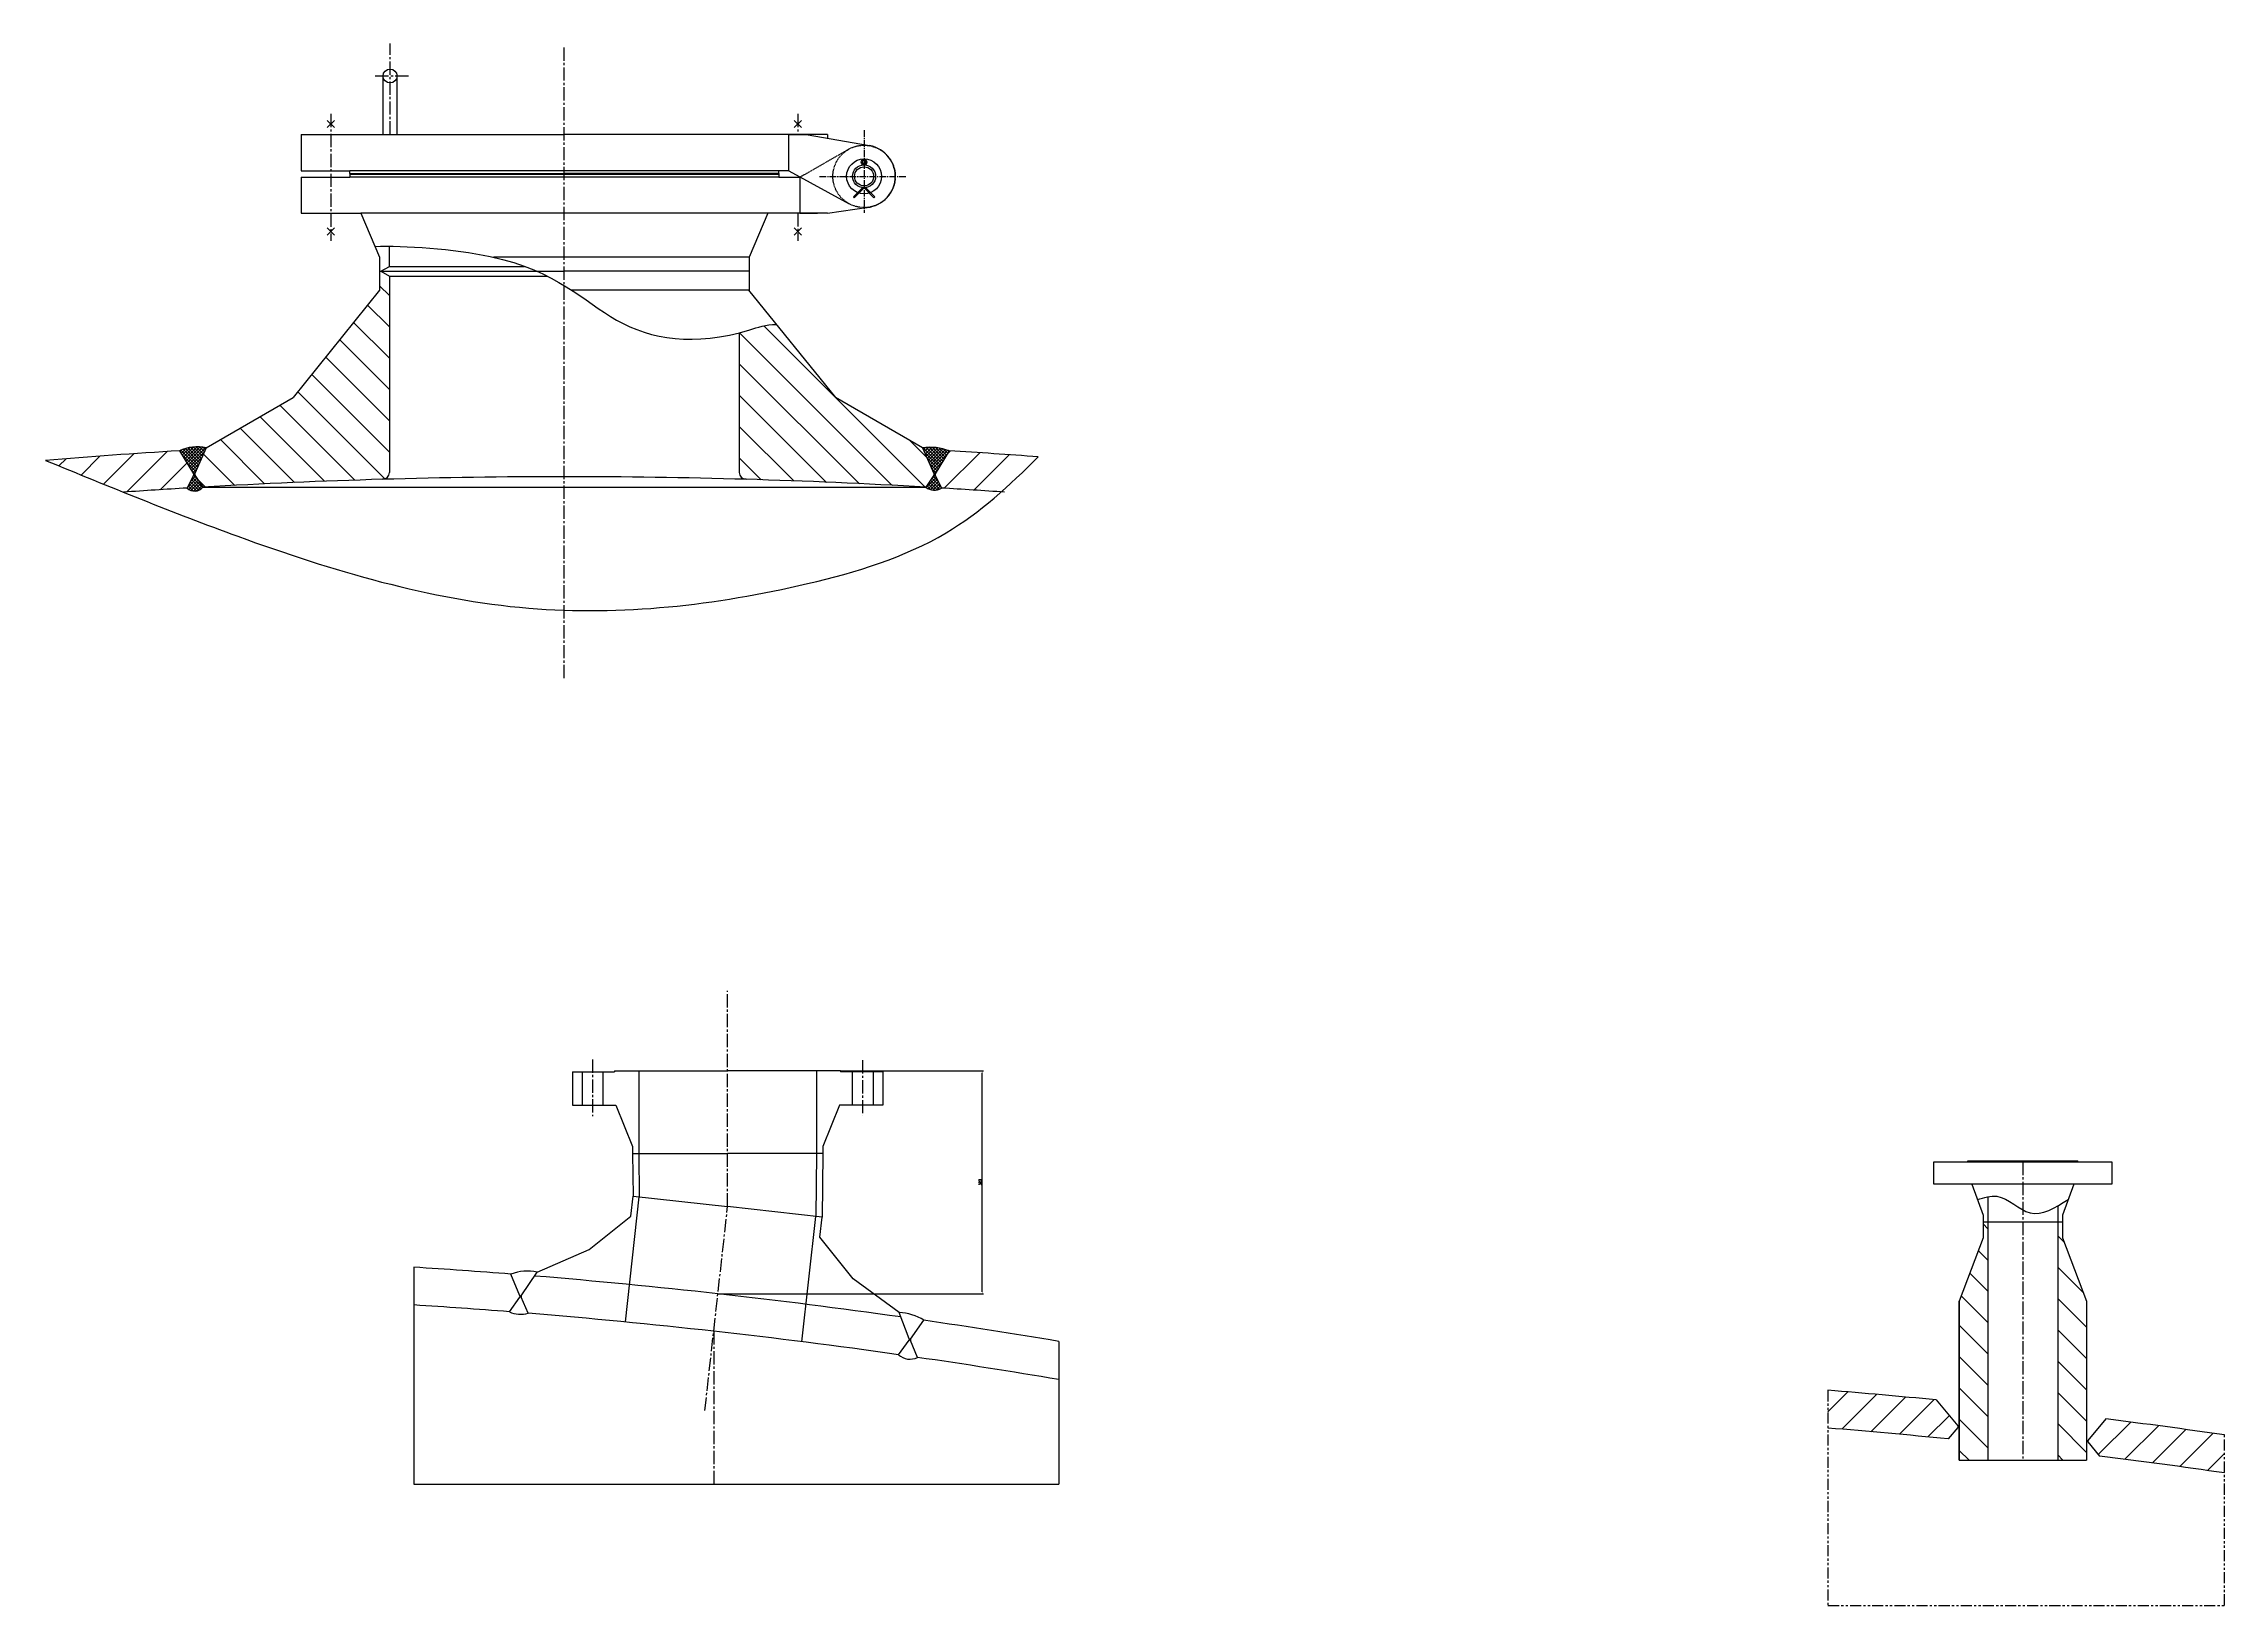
# Model space of a CAD drawing. Extents: x 14295 to 55529, y 90 to 48558.
# Drawn here: x 41714 to 44842, y 40330 to 42571 of the extents above; entities that cross this region are included whole.
import ezdxf

# ---------------------------------------------------------------- set-up
doc = ezdxf.new("R2010")
doc.units = 0
doc.header["$MEASUREMENT"] = 0
for name, pattern in [('CENTER2', [28.575, 19.05, -3.175, 3.175, -3.175]), ('DASHED2', [9.525, 6.35, -3.175]), ('PHANTOM2', [31.75, 15.875, -3.175, 3.175, -3.175, 3.175, -3.175])]:
    doc.linetypes.add(name, pattern=pattern)
doc.layers.get('0').update_dxf_attribs({"linetype": 'CONTINUOUS'})
doc.layers.get('DEFPOINTS').update_dxf_attribs({"linetype": 'CONTINUOUS'})
for name, color, linetype in [('图层1', 7, 'CONTINUOUS'), ('图层2', 1, 'CONTINUOUS'), ('图层3', 2, 'CENTER2'), ('图层4', 30, 'DASHED2'), ('图层5', 3, 'PHANTOM2')]:
    doc.layers.add(name, color=color, linetype=linetype)
doc.styles.add('文字', font='txt.shx', dxfattribs={"width": 0.71, "bigfont": 'hzfs.shx'})
doc.dimstyles.get("Standard").update_dxf_attribs({"dimtxt": 0.18, "dimasz": 0.18, "dimexe": 0.18, "dimexo": 0.0625, "dimgap": 0.09, "dimtad": 0, "dimtih": 1, "dimtoh": 1, "dimdec": 4, "dimzin": 0, "dimtxsty": 'STANDARD', "dimcen": 0.09, "dimazin": 3, "dimtfac": 1, "dimtdec": 4, "dimtofl": 0, "dimtmove": 0, "dimatfit": 3, "dimtolj": 1, "dimtzin": 0})
pattern_1 = [(135, (-13964.28, 2384.435), (-22.45064, -22.45064), [])]
pattern_2 = [(135, (-13964.28, 2384.4355), (-2.24506403, -2.24506403), []), (225, (-13964.28, 2384.4355), (2.24506403, -2.24506403), [])]

# ---------------------------------------------------------------- blocks, each defined once
blk = doc.blocks.new('*D152')
at = {"color": 1, "linetype": 'BYBLOCK'}
for p, q in [((55906.4, 39883), (56111.5, 39883)), ((56109.5, 39566), (56109.5, 39880)), ((55730.5, 39563), (56111.5, 39563))]:
    blk.add_line(p, q, dxfattribs=at)
for points in [[(56109, 39880), (56110, 39880), (56109.5, 39883)], [(56109, 39566), (56110, 39566), (56109.5, 39563)]]:
    blk.add_solid(points, dxfattribs=at)
at = {"layer": 'DEFPOINTS', "color": 0, "linetype": 'BYBLOCK'}
for p in [(55906.4, 39883), (56109.5, 39883), (55730.5, 39563)]:
    blk.add_point(p, dxfattribs=at)
at = {"color": 1, "linetype": 'BYBLOCK', "insert": (56106.7, 39723), "char_height": 4, "attachment_point": 5, "rotation": 90, "style": '文字'}
blk.add_mtext('\\A1;320', dxfattribs=at)

msp = doc.modelspace()

# ---------------------------------------------------------------- hatches: boundary and pattern name
at = {"layer": '图层2'}
h = msp.add_hatch(dxfattribs=at)
h.set_pattern_fill('ANSI31', color=256, scale=10, angle=90, style=0)
h.set_pattern_definition(pattern_1)
h.paths.add_polyline_path([(42209.853, 42237.414), (42197.853, 42244.342), (42195.853, 42244.342), (42195.853, 42217.057), (42072.076, 42063.122), (41947.059, 41990.944), (41930.723, 41953.913), (41930.863, 41951.742), (41942.314, 41934.58), (41942.314, 41934.58, -0.00716901), (42200.143, 41945.754, 0.40575313), (42209.853, 41955.749)])
h = msp.add_hatch(dxfattribs=at)
h.set_pattern_fill('ANSI31', color=256, scale=10, angle=90, style=0)
h.set_pattern_definition(pattern_1)
edge = h.paths.add_edge_path()
edge.add_arc((42721.853, 41955.749), 10, 180, 268.340034)
edge.add_arc((42460.853, 32949.53), 9000, 86.697046, 88.3400343, ccw=False)
edge.add_line((42979.393, 41934.58), (42990.845, 41951.755))
edge.add_line((42990.845, 41951.755), (42990.984, 41953.913))
edge.add_line((42990.984, 41953.913), (42974.647, 41990.944))
edge.add_line((42974.647, 41990.944), (42849.63, 42063.122))
edge.add_line((42849.63, 42063.122), (42764.783, 42167.796))
edge.add_spline(control_points=[(42764.783, 42167.796), (42750.195, 42167.969), (42733.07, 42161.906), (42716.742, 42157.329), (42711.853, 42156.072)], knot_values=[528.79179169, 528.79179169, 528.79179169, 528.79179169, 556.35921691, 568.38662897, 568.38662897, 568.38662897, 568.38662897], degree=3, periodic=0)
edge.add_line((42711.853, 42156.072), (42711.853, 41955.749))
h = msp.add_hatch(dxfattribs=at)
h.set_pattern_fill('ANSI31', color=256, scale=10, style=0)
h.set_pattern_definition([(45, (-13964.28, 2384.435), (-22.45064, 22.45064), [])])
edge = h.paths.add_edge_path()
edge.add_spline(control_points=[(43087.53, 41927.686), (43105.749, 41943.665), (43123.365, 41960.617), (43140.732, 41977.968)], knot_values=[1438.93936643, 1438.93936643, 1438.93936643, 1438.93936643, 1511.55965873, 1511.55965873, 1511.55965873, 1511.55965873], degree=3, periodic=0)
edge.add_arc((42460.853, 32949.53), 9054, 85.6935156, 86.5041065)
edge.add_line((43012.939, 41986.682), (42993.018, 41953.782))
edge.add_line((42993.018, 41953.782), (42992.878, 41951.623))
edge.add_line((42992.878, 41951.623), (43001.961, 41933.249))
edge.add_arc((42460.853, 32949.53), 9000, 86.0072221, 86.5531223, ccw=False)
edge = h.paths.add_edge_path()
edge.add_line((41919.746, 41933.249), (41928.829, 41951.623))
edge.add_line((41928.829, 41951.623), (41928.689, 41953.782))
edge.add_line((41928.689, 41953.782), (41908.768, 41986.682))
edge.add_arc((42460.853, 32949.53), 9054, 93.4958935, 94.7151853)
edge.add_spline(control_points=[(41716.591, 41972.888), (41753.834, 41957.609), (41791.077, 41942.329), (41828.464, 41927.285)], knot_values=[0, 0, 0, 0, 121.04472115, 121.04472115, 121.04472115, 121.04472115], degree=3, periodic=0)
edge.add_arc((42460.853, 32949.53), 9000, 93.4468777, 94.0292332, ccw=False)
h = msp.add_hatch(dxfattribs=at)
h.set_pattern_fill('ANSI37', color=256, angle=90, style=0)
h.set_pattern_definition(pattern_2)
h.paths.add_polyline_path([(41947.059, 41990.944, 0.17214678), (41908.768, 41986.682), (41928.689, 41953.782), (41928.829, 41951.623), (41919.746, 41933.249, 0.44006509), (41942.343, 41934.537), (41930.863, 41951.742), (41930.723, 41953.913)])
h = msp.add_hatch(dxfattribs=at)
h.set_pattern_fill('ANSI37', color=256, angle=90, style=0)
h.set_pattern_definition(pattern_2)
h.paths.add_polyline_path([(42990.984, 41953.913), (42990.845, 41951.755), (42979.393, 41934.58, 0.33753896), (43001.961, 41933.249), (42992.878, 41951.623), (42993.018, 41953.782), (43012.939, 41986.682, 0.12774429), (42974.647, 41990.944)])
h = msp.add_hatch(dxfattribs=at)
h.set_pattern_fill('ANSI31', color=256, scale=10, angle=90, style=0)
h.set_pattern_definition([(135, (-13964.28, 1049.148), (-22.45064, -22.45064), [])])
h.paths.add_polyline_path([(44503.112, 40880.652), (44496.112, 40880.652), (44496.112, 40857.852), (44461.912, 40766.652), (44461.912, 40538.652), (44503.112, 40538.652)])
h.paths.add_polyline_path([(44644.312, 40766.652), (44610.112, 40857.852), (44610.112, 40880.652), (44603.112, 40880.652), (44603.112, 40538.652), (44644.312, 40538.652)])
h = msp.add_hatch(dxfattribs=at)
h.set_pattern_fill('ANSI31', color=256, scale=10, style=0)
h.set_pattern_definition([(45, (-13964.28, 1049.148), (-22.45064, 22.45064), [])])
h.paths.add_polyline_path([(44445.919, 40569.098), (44459.912, 40585.773), (44459.912, 40587.784), (44428.616, 40625.081, 0.00429714), (44273.61, 40638.926), (44273.61, 40584.75, -0.00480617)])
h.paths.add_polyline_path([(44842.275, 40520.344), (44842.275, 40574.91, 0.00473477), (44672.347, 40597.859), (44646.312, 40566.831), (44646.312, 40564.816), (44663.3, 40544.57, -0.00501701)])

# ---------------------------------------------------------------- linework, layer by layer
at = {"layer": 'DEFPOINTS', "color": 0, "linetype": 'BYBLOCK'}
for p in [(42083.353, 42440.342), (42094.196, 42440.342), (42083.353, 42379.342), (42083.353, 42379.342), (42173.353, 42383.342), (42173.353, 42383.342), (42083.353, 42327.342), (42083.353, 42327.342)]:
    msp.add_point(p, dxfattribs=at)
at = {"layer": '图层1'}
for p, q in [((42200.853, 42440.342), (42200.853, 42524.342)), ((42220.853, 42440.342), (42220.853, 42524.342)), ((42130.979, 42450.266), (42120.728, 42460.516)), ((42120.728, 42450.266), (42130.979, 42460.516)), ((42800.979, 42450.266), (42790.728, 42460.516)), ((42790.728, 42450.266), (42800.979, 42460.516)), ((42083.353, 42440.342), (42460.853, 42440.342)), ((42083.353, 42440.342), (42083.353, 42388.342)), ((42838.353, 42440.342), (42460.853, 42440.342)), ((42782.874, 42440.342), (42807.874, 42440.342)), ((42782.874, 42388.342), (42782.874, 42440.342)), ((42807.874, 42440.342), (42898.609, 42424.418)), ((42838.353, 42440.342), (42838.353, 42435.078)), ((42083.353, 42388.342), (42153.353, 42388.342)), ((42083.353, 42379.342), (42083.353, 42327.342)), ((42083.353, 42379.342), (42153.353, 42379.342)), ((42153.353, 42384.342), (42153.353, 42388.342)), ((42748.353, 42388.342), (42153.353, 42388.342)), ((42153.353, 42384.342), (42460.853, 42384.342)), ((42153.353, 42384.342), (42153.353, 42379.342)), ((42153.353, 42383.342), (42460.853, 42383.342)), ((42768.353, 42379.342), (42153.353, 42379.342)), ((42768.353, 42384.342), (42460.853, 42384.342)), ((42460.853, 42383.342), (42768.353, 42383.342)), ((42782.874, 42388.342), (42748.353, 42388.342)), ((42768.353, 42384.342), (42768.353, 42388.342)), ((42768.353, 42384.342), (42768.353, 42379.342)), ((42768.353, 42379.342), (42798.93, 42379.342)), ((42782.874, 42388.342), (42869.422, 42341.068)), ((42798.93, 42379.342), (42798.93, 42327.342)), ((42888.493, 42364.014), (42875.558, 42351.079)), ((42890.879, 42363.855), (42876.831, 42349.806)), ((42890.869, 42363.855), (42904.917, 42349.806)), ((42893.254, 42364.014), (42906.19, 42351.079)), ((42083.353, 42327.342), (42168.853, 42327.342)), ((42168.853, 42327.342), (42195.853, 42264.342)), ((42752.853, 42327.342), (42168.853, 42327.342)), ((42752.853, 42327.342), (42725.853, 42264.342)), ((42838.353, 42327.342), (42752.853, 42327.342)), ((42798.93, 42327.342), (42823.93, 42327.342)), ((42838.353, 42327.342), (42897.418, 42336.073)), ((42838.353, 42327.398), (42838.353, 42327.342)), ((42875.558, 42351.079), (42876.831, 42349.806)), ((42904.917, 42349.806), (42906.19, 42351.079)), ((42120.728, 42296.129), (42130.979, 42306.38)), ((42130.979, 42296.129), (42120.728, 42306.38)), ((42125.853, 42301.255), (42125.853, 42301.255)), ((42790.728, 42296.129), (42800.979, 42306.38)), ((42800.979, 42296.129), (42790.728, 42306.38)), ((42795.853, 42301.255), (42795.853, 42301.255)), ((42209.853, 42251.27), (42209.853, 42280.148)), ((42195.853, 42264.342), (42195.853, 42244.342)), ((42195.853, 42244.342), (42197.853, 42244.342)), ((42195.853, 42244.342), (42195.853, 42217.057)), ((42197.853, 42244.342), (42209.853, 42251.27)), ((42197.853, 42244.342), (42460.853, 42244.342)), ((42197.853, 42244.342), (42209.853, 42237.414)), ((42209.853, 42251.27), (42403.915, 42251.27)), ((42209.853, 42237.414), (42436.122, 42237.414)), ((42209.853, 42237.414), (42209.853, 41955.749)), ((42725.853, 42264.342), (42359.231, 42264.342)), ((42725.853, 42244.342), (42460.853, 42244.342)), ((42725.853, 42244.342), (42723.853, 42244.342)), ((42725.853, 42264.342), (42725.853, 42244.342)), ((42725.853, 42244.342), (42725.853, 42217.057)), ((42195.853, 42217.057), (42072.076, 42063.122)), ((42724.853, 42217.057), (42471.475, 42217.057)), ((42724.853, 42217.057), (42849.63, 42063.122)), ((42711.853, 42156.072), (42711.853, 41955.749)), ((41947.059, 41990.944), (42072.076, 42063.122)), ((42974.647, 41990.944), (42849.63, 42063.122)), ((41908.768, 41986.682), (41928.689, 41953.782)), ((41947.059, 41990.944), (41930.723, 41953.913)), ((42974.647, 41990.944), (42990.984, 41953.913)), ((43012.939, 41986.682), (42993.018, 41953.782)), ((41928.689, 41953.782), (41928.823, 41951.708)), ((41930.723, 41953.913), (41930.863, 41951.742)), ((42990.984, 41953.913), (42990.85, 41951.839)), ((42993.018, 41953.782), (42992.883, 41951.708)), ((41928.822, 41951.61), (41919.746, 41933.249)), ((41930.863, 41951.742), (41942.343, 41934.537)), ((41942.314, 41934.58), (42979.364, 41934.537)), ((42460.853, 41949.53), (42460.853, 41949.53)), ((42460.853, 41949.53), (42460.853, 41949.53)), ((42990.836, 41951.742), (42979.364, 41934.537)), ((42992.885, 41951.61), (43002.049, 41933.072)), ((42472.57, 41095.716), (42472.57, 41047.716)), ((42472.57, 41095.716), (42533.07, 41095.716)), ((42486.32, 41095.716), (42486.32, 41047.716)), ((42516.32, 41095.716), (42516.32, 41047.716)), ((42533.07, 41097.316), (42695.07, 41097.316)), ((42533.07, 41097.316), (42533.07, 41095.716)), ((42567.57, 41097.316), (42567.57, 40978.716)), ((42857.07, 41097.316), (42695.07, 41097.316)), ((42822.57, 41097.316), (42822.57, 40978.716)), ((42857.07, 41097.316), (42857.07, 41095.716)), ((42917.57, 41095.716), (42857.07, 41095.716)), ((42873.82, 41095.716), (42873.82, 41047.716)), ((42903.82, 41095.716), (42903.82, 41047.716)), ((42917.57, 41095.716), (42917.57, 41047.716)), ((42472.57, 41047.716), (42534.57, 41047.716)), ((42534.57, 41047.716), (42558.57, 40988.716)), ((42695.07, 41047.716), (42695.07, 41047.716)), ((42855.57, 41047.716), (42831.57, 40988.716)), ((42917.57, 41047.716), (42855.57, 41047.716)), ((42558.57, 40988.716), (42558.57, 40988.716)), ((42558.57, 40988.716), (42558.57, 40978.716)), ((42831.57, 40988.716), (42831.57, 40978.716)), ((42831.57, 40988.716), (42831.57, 40988.716)), ((42558.57, 40978.716), (42695.07, 40978.716)), ((42558.57, 40978.716), (42559.405, 40917.622)), ((42567.57, 40978.716), (42568.35, 40916.627)), ((42831.57, 40978.716), (42695.07, 40978.716)), ((42822.57, 40978.716), (42821.79, 40888.463)), ((42831.57, 40978.716), (42830.735, 40887.469)), ((44425.612, 40966.652), (44680.612, 40966.652)), ((44425.612, 40934.652), (44425.612, 40966.652)), ((44474.112, 40968.252), (44632.112, 40968.252)), ((44474.112, 40966.652), (44474.112, 40968.252)), ((44632.112, 40966.652), (44632.112, 40968.252)), ((44680.612, 40966.652), (44680.612, 40934.652)), ((44680.612, 40934.652), (44425.612, 40934.652)), ((44480.112, 40934.652), (44496.112, 40890.237)), ((44626.112, 40934.652), (44610.112, 40890.237)), ((42496.493, 40840.996), (42556.197, 40888.758)), ((42548.379, 40736.916), (42568.35, 40916.627)), ((42556.197, 40888.758), (42559.405, 40917.622)), ((42559.405, 40917.622), (42695.07, 40902.545)), ((42830.735, 40887.469), (42695.07, 40902.545)), ((42801.8, 40708.582), (42821.79, 40888.463)), ((44496.112, 40890.237), (44496.112, 40880.652)), ((44503.112, 40916.6), (44503.112, 40880.652)), ((44603.112, 40903.382), (44603.112, 40880.652)), ((44610.112, 40890.237), (44610.112, 40880.652)), ((42827.527, 40858.606), (42830.735, 40887.469)), ((42875.289, 40798.901), (42827.527, 40858.606)), ((44496.112, 40857.852), (44461.912, 40766.652)), ((44496.112, 40880.652), (44610.112, 40880.652)), ((44496.112, 40880.652), (44496.112, 40857.852)), ((44496.112, 40880.652), (44610.112, 40880.652)), ((44503.112, 40880.652), (44503.112, 40538.652)), ((44603.112, 40880.652), (44603.112, 40538.652)), ((44610.112, 40880.652), (44610.112, 40857.852)), ((44610.112, 40857.852), (44644.312, 40766.652)), ((42421.735, 40808.157), (42496.493, 40840.996)), ((42397.092, 40774.571), (42384.35, 40805.559)), ((42399.082, 40774.371), (42421.735, 40808.157)), ((42941.013, 40750.451), (42875.289, 40798.901)), ((42382.052, 40751.573), (42396.9, 40772.662)), ((42397.092, 40774.571), (42396.9, 40772.662)), ((42399.082, 40774.371), (42398.89, 40772.462)), ((42408.99, 40749.41), (42398.89, 40772.462)), ((44461.912, 40538.652), (44461.912, 40766.652)), ((44461.912, 40766.652), (44461.912, 40538.652)), ((44644.312, 40766.652), (44644.312, 40538.652)), ((42955.696, 40712.515), (42941.013, 40750.451)), ((42957.681, 40712.274), (42976.662, 40739.346)), ((42940.31, 40690.013), (42955.464, 40710.611)), ((42955.696, 40712.515), (42955.464, 40710.611)), ((42957.681, 40712.274), (42957.449, 40710.369)), ((42967.48, 40686.113), (42957.449, 40710.369)), ((44428.616, 40625.081), (44459.912, 40587.784)), ((44459.912, 40585.773), (44445.919, 40569.098)), ((44672.347, 40597.859), (44646.312, 40566.831)), ((44646.312, 40566.831), (44646.312, 40564.816)), ((44646.312, 40564.816), (44663.3, 40544.57)), ((44461.912, 40538.652), (44644.312, 40538.652))]:
    msp.add_line(p, q, dxfattribs=at)
for centre, radius in [((42210.853, 42524.342), 10), ((42890.874, 42380.342), 25.021), ((42890.874, 42380.342), 16.5), ((42890.874, 42380.342), 13.718), ((42890.874, 42400.823), 3.981), ((42890.874, 42400.823), 2.32)]:
    msp.add_circle(centre, radius, dxfattribs=at)
for centre, radius, start, end in [((42890.874, 42380.342), 44.75, 270, 80.046249), ((42460.853, 32949.53), 9054, 93.4958935, 94.7151853), ((41933.918, 41934.852), 57.61, 76.814636, 115.884832), ((42985.59, 41915.098), 76.631, 69.090704, 98.209828), ((42460.853, 32949.53), 9054, 85.6935156, 86.5041065), ((42199.853, 41955.749), 10, 271.659935, 0), ((42721.853, 41955.749), 10, 180, 268.340034), ((42460.853, 32949.53), 9000, 93.4468777, 94.0292332), ((41930.454, 41944.244), 15.348, 225.755656, 320.766132), ((42460.853, 32949.53), 9000, 91.6599657, 93.302954), ((42460.853, 32949.53), 9000, 88.3400343, 91.6599657), ((42460.853, 32949.53), 9000, 86.697046, 88.3400343), ((42991.55, 41948.725), 18.652, 229.321998, 303.92817), ((42460.853, 32949.53), 9000, 85.9759541, 86.5531223), ((41675.189, 31779.375), 9054, 85.507664, 86.3914498), ((42407.045, 40749.277), 60.685, 75.990604, 111.96049), ((41675.189, 31779.375), 9054, 81.9475513, 85.2929594), ((41675.189, 31779.375), 9000, 85.4953308, 86.3697696), ((42398.516, 40787.792), 39.785, 245.555186, 285.263434), ((41675.189, 31779.375), 9000, 81.9192247, 85.3232893), ((42938.503, 40679.621), 70.874, 57.42533, 87.970809), ((41675.189, 31779.375), 9054, 80.4963111, 81.735354), ((42956.693, 40707.56), 24.006, 226.964945, 296.698767), ((41675.189, 31779.375), 9000, 80.4387554, 81.7444873), ((43545.603, 31614.242), 9054, 84.403198, 85.3880248), ((43545.603, 31614.242), 9000, 84.2588069, 85.3602925), ((43545.603, 31614.242), 9054, 81.76605, 82.8511719), ((43545.603, 31614.242), 9000, 81.7163003, 82.8661035)]:
    msp.add_arc(centre, radius, start, end, dxfattribs=at)
at = {"layer": '图层2'}
for p, q in [((42245.043, 40815.424), (42245.043, 40504.432)), ((42681.153, 40777.316), (43037.179, 40777.316)), ((43170.105, 40709.108), (43170.105, 40504.432)), ((44459.912, 40587.784), (44459.912, 40585.773)), ((42245.043, 40504.432), (43170.105, 40504.432))]:
    msp.add_line(p, q, dxfattribs=at)
for points, knots in [([(42189.164, 42279.949), (42231.209, 42281.288), (42431.555, 42268.238), (42525.432, 42156.449), (42655.527, 42134.452), (42750.195, 42167.969), (42764.783, 42167.796)], [62.22192076, 62.22192076, 62.22192076, 62.22192076, 163.59661053, 349.49894457, 540.81920375, 568.38662897, 568.38662897, 568.38662897, 568.38662897]), ([(41716.591, 41972.888), (41807.891, 41935.431), (42031.469, 41843.704), (42398.387, 41733.668), (42748.554, 41773.078), (43004.764, 41850.232), (43099.601, 41936.876), (43140.732, 41977.968)], [0, 0, 0, 0, 296.73853086, 726.65673825, 1127.99349632, 1339.57541511, 1511.55965873, 1511.55965873, 1511.55965873, 1511.55965873])]:
    msp.add_open_spline(points, degree=3, knots=knots, dxfattribs=at)
msp.add_spline([(44488.112, 40912.444), (44516.071, 40917.212), (44563.511, 40893.507), (44618.112, 40912.444)], degree=3, dxfattribs=at)
at = {"layer": '图层3'}
for p, q in [((42210.853, 42440.342), (42210.853, 42570.805)), ((42460.853, 41660.452), (42460.853, 42567.824)), ((42237.316, 42524.342), (42189.597, 42524.342)), ((42125.853, 42469.948), (42125.853, 42288.002)), ((42795.853, 42469.948), (42795.853, 42440.342)), ((42795.853, 42327.342), (42795.853, 42288.002)), ((42695.07, 40902.545), (42695.07, 41211.987)), ((42501.32, 41113.509), (42501.32, 41031.984)), ((42888.82, 41112.489), (42888.82, 41033.003)), ((44553.112, 40966.652), (44553.112, 40880.652)), ((42675.189, 40723.647), (42695.07, 40902.545)), ((44553.112, 40880.652), (44553.112, 40538.652)), ((42662.471, 40609.889), (42675.189, 40723.647)), ((42675.189, 40723.647), (42675.189, 40504.432))]:
    msp.add_line(p, q, dxfattribs=at)
at = {"layer": '图层3', "ltscale": 0.5}
for p, q in [((42890.874, 42446.526), (42890.874, 42328.022)), ((42827.087, 42380.342), (42951.726, 42380.342))]:
    msp.add_line(p, q, dxfattribs=at)
at = {"layer": '图层4', "ltscale": 0.2}
msp.add_line((42798.93, 42379.342), (42868.576, 42419.141), dxfattribs=at)
msp.add_circle((42890.874, 42380.342), 44.75, dxfattribs=at)
at = {"layer": '图层5'}
for p, q in [((44273.61, 40638.926), (44273.61, 40330.364)), ((44842.275, 40330.364), (44842.275, 40574.91)), ((44273.61, 40330.364), (44842.275, 40330.364))]:
    msp.add_line(p, q, dxfattribs=at)

# ---------------------------------------------------------------- dimensions: what is measured, and where the dimension line sits
at = {"layer": '图层2'}
dim = msp.add_linear_dim(base=(43060.245, 41097.316), p1=(42681.153, 40777.316), p2=(42857.07, 41097.316), angle=90, dimstyle='STANDARD', override={"dimtxt": 4, "dimasz": 3, "dimexe": 2, "dimexo": 0, "dimgap": 1, "dimtih": 0, "dimtoh": 0, "dimdec": 1, "dimzin": 12, "dimtxsty": '文字', "dimclrd": 1, "dimclre": 1, "dimclrt": 1, "dimtdec": 1, "dimtvp": 0.714286, "dimtzin": 12}, dxfattribs=at)
dim.commit()
dim.dimension.update_dxf_attribs({"geometry": '*D152', "text_midpoint": (43057.387, 40937.316), "insert": (-13049.301, 1214.28)})

doc.saveas('drawing.dxf')
